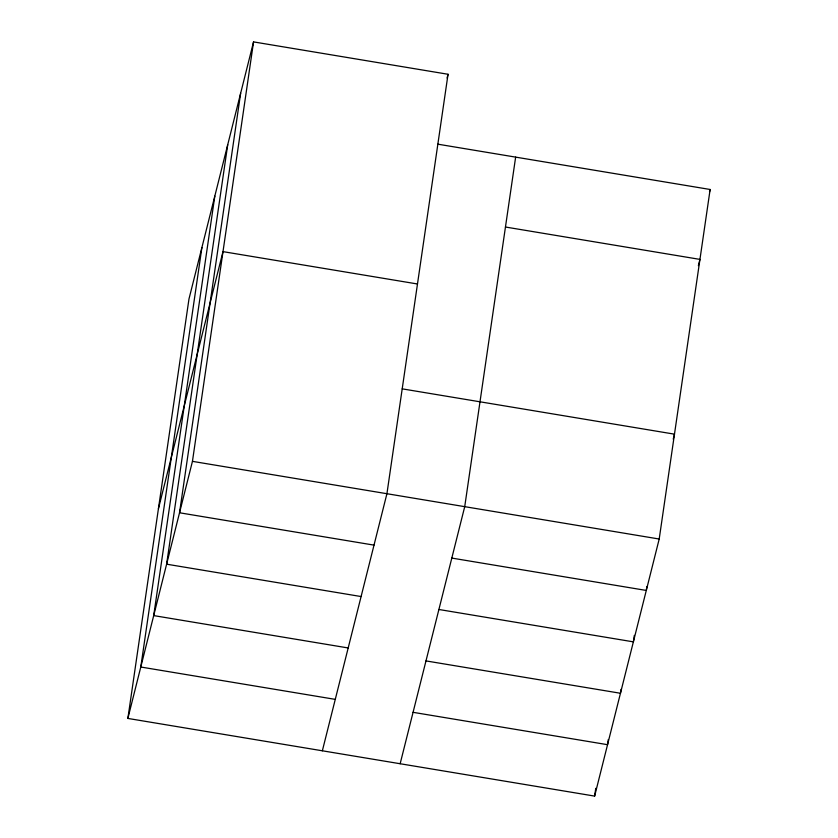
<?xml version="1.0" encoding="UTF-8"?>
<svg xmlns="http://www.w3.org/2000/svg" width="838" height="838" viewBox="0 0 838 838"><rect width="100%" height="100%" fill="white"/><g stroke="black" fill="none" stroke-linecap="round" stroke-linejoin="round"><path stroke-width="1.26" d="M437.845 144.178L710.132 189.482L659.202 539.023L594.634 796.1L127.868 718.428L188.979 298.977L253.547 41.9L448.037 74.268L386.926 493.718L322.358 750.796M201.895 247.556L140.784 667.017L335.273 699.374M214.811 196.144L153.7 615.595L348.189 647.963M227.716 144.733L166.615 564.184L361.105 596.551M240.632 93.311L179.531 512.772L374.01 545.129M127.868 718.428L192.447 461.35L253.547 41.9M515.642 157.115L464.723 506.665L400.155 763.732M594.634 796.1L595.766 788.328M608.304 739.504L607.55 744.689L413.061 712.321M621.031 689.391L620.466 693.267L425.976 660.91M634.324 635.382L633.381 641.856L438.892 609.488M646.863 586.558L646.297 590.444L451.808 558.077M158.424 508.697L222.992 251.63L417.481 283.988M447.094 78.028L448.037 74.268M709.503 191.986L710.132 189.482M698.368 265.656L699.94 259.392L505.461 227.025M673.228 439.175L674.485 434.168L402.209 388.853M192.447 461.35L659.202 539.023"/></g></svg>
